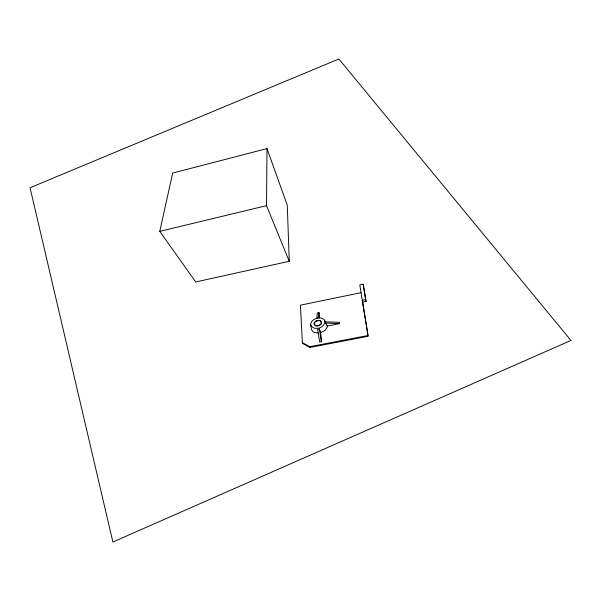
<?xml version="1.0" encoding="UTF-8"?>
<svg xmlns="http://www.w3.org/2000/svg" width="601" height="601" viewBox="0 0 601 601"><rect width="100%" height="100%" fill="white"/><g stroke="black" fill="none" stroke-linecap="round" stroke-linejoin="round"><path stroke-width="0.9" d="M289.269 261.292L266.521 205.655L266.987 148.597L172.667 173.073L159.768 231.362L195.746 281.959L289.269 261.292L287.27 205.211L266.987 148.597M327.199 325.75L327.079 327.485L325.802 329.483A9.263 6.724 -17.8 0 1 324.337 330.835L320.671 332.608L321.43 341.668L319.642 342.014L317.636 329.386A5.559 4.027 -17.8 0 0 318.538 329.265A5.409 3.922 -17.8 0 0 319.416 329.032L320.573 332.323M318.598 317.861L319.003 312.61L317.305 312.956L316.87 318.147M159.768 231.362L266.521 205.655M362.591 302.145L366.077 301.439L363.184 284.175L359.804 284.882L367.977 335.523L309.77 346.694L302.386 342.758L300.417 305.173L360.968 292.702M317.591 320.408L319.484 320.378A4.387 3.178 -17.9 0 1 320.596 320.784L321.715 322.369L321.167 324.022A4.425 3.2 -17.9 0 1 320.168 325.028L317.328 326.035A4.5 3.253 -17.8 0 1 315.878 325.9L314.068 324.525A3.876 2.802 -17.8 0 1 317.591 320.476M362.118 300.35L365.641 299.629L363.184 284.175M317.396 318.027L320.573 317.921A8.076 5.845 -17.9 0 1 322.053 318.297L323.962 319.454L325.584 321.82M327.365 326.012L339.58 323.593L339.43 322.339L325.359 321.813A6.168 4.462 -17.7 0 1 325.479 323.083L327.117 325.629M302.386 342.758L302.731 343.479L310.101 347.408L368.158 336.282L362.643 302.138M318.214 333.014L314.608 332.488A8.857 6.431 -17.8 0 1 313.136 331.684L311.581 329.829L310.672 324.968A7.242 5.236 -17.9 0 1 317.396 318.139M325.479 323.083L339.58 323.593M309.77 346.694L310.101 347.408M365.641 299.629L366.077 301.439M319.416 329.032L321.43 341.668M319.003 312.61L319.439 317.831M324.45 320.356A7.197 5.206 -17.8 0 1 319.492 327.936A7.197 5.206 -17.8 0 1 310.845 324.923M317.914 325.75A3.674 2.667 -17.8 0 1 319.409 325.201M321.37 322.699L320.866 323.962A4.019 2.9 -17.9 0 1 319.957 324.878L317.381 325.795A4.087 2.952 -17.8 0 1 316.058 325.674L314.413 324.427A3.523 2.547 -17.8 0 1 317.613 320.724L319.063 320.588A3.974 2.877 -17.9 0 1 320.356 321.009L321.37 322.699M570.95 340.451L112.89 542.019L30.05 187.745L338.859 58.981L570.95 340.451"/></g></svg>
